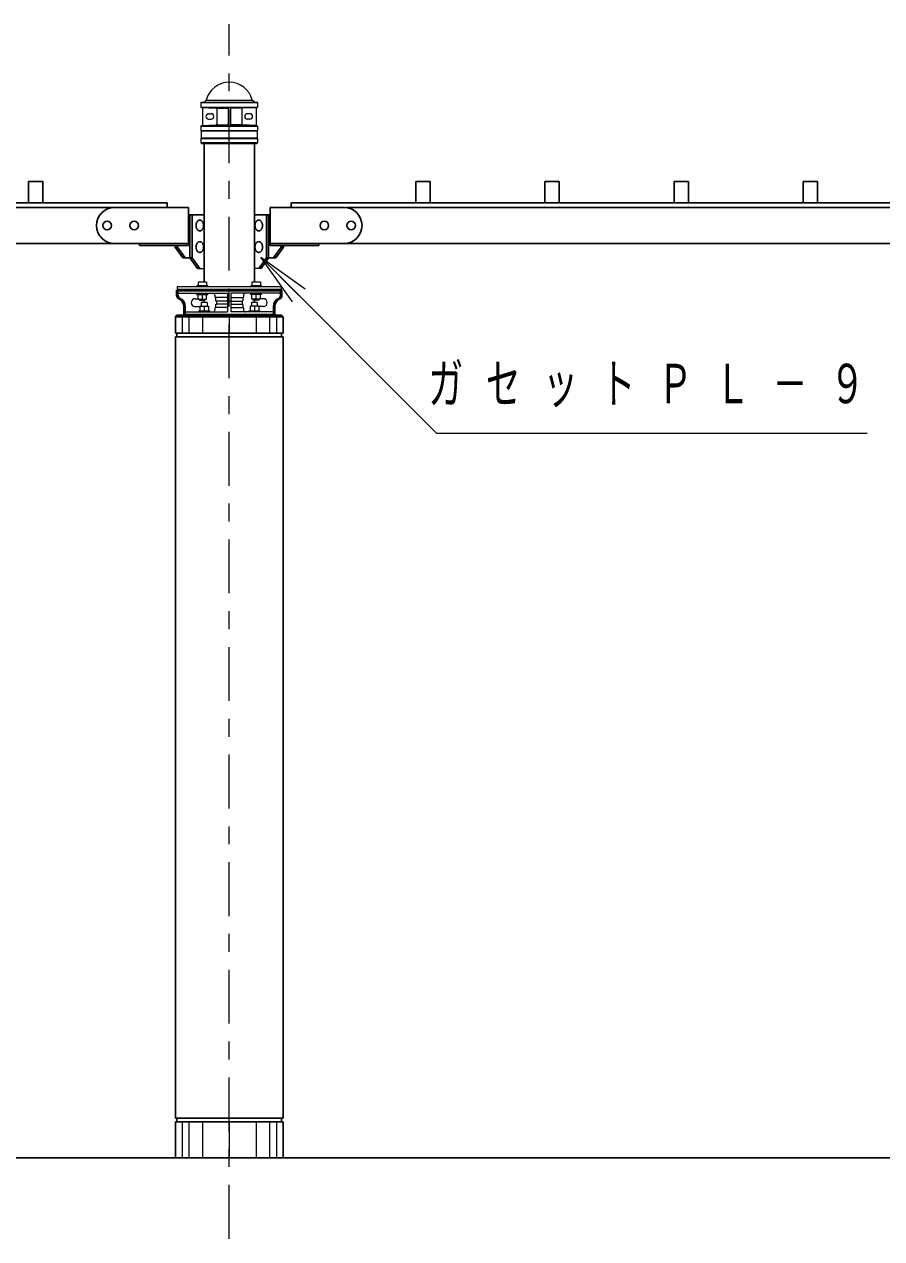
# Model space of a CAD drawing. Units: millimetres on the paper, scale 1:50. Extents: x -365 to 10, y -38 to 257.
# Drawn here: x -210.5 to -162.7, y 53.6 to 121.3 of the extents above; entities that cross this region are included whole.
import ezdxf

# ---------------------------------------------------------------- set-up
doc = ezdxf.new("R2010")
doc.units = ezdxf.units.MM
doc.linetypes.add('USER2', pattern=[6, 3, -1, 1, -1])
doc.layers.add('LY_1', color=7, linetype='Continuous', lineweight=13)
doc.styles.add('ＭＳ ゴシック', font='')
doc.styles.get('ＭＳ ゴシック').set_extended_font_data('MS Gothic')

msp = doc.modelspace()

# ---------------------------------------------------------------- linework, layer by layer
at = {"layer": 'LY_1', "linetype": 'USER2'}
msp.add_line((-199.091, 53.582), (-199.091, 121.321), dxfattribs=at)
at = {"layer": 'LY_1'}
for p, q in [((-200.671, 116.959), (-200.651, 116.979)), ((-200.671, 116.959), (-197.511, 116.959)), ((-200.671, 116.959), (-200.671, 116.699)), ((-200.671, 116.699), (-200.651, 116.679)), ((-200.671, 116.699), (-197.511, 116.699)), ((-200.651, 116.979), (-197.531, 116.979)), ((-200.651, 116.679), (-197.531, 116.679)), ((-200.651, 116.679), (-199.829, 116.643)), ((-200.591, 116.674), (-200.591, 115.683)), ((-200.489, 116.979), (-200.371, 117.097)), ((-200.371, 117.097), (-197.811, 117.097)), ((-199.791, 116.641), (-199.161, 116.641)), ((-199.791, 116.603), (-199.791, 115.753)), ((-199.161, 116.639), (-199.161, 115.719)), ((-198.391, 116.641), (-199.021, 116.641)), ((-199.021, 116.639), (-199.021, 115.719)), ((-198.391, 116.603), (-198.391, 115.753)), ((-197.531, 116.679), (-198.353, 116.643)), ((-197.693, 116.979), (-197.811, 117.097)), ((-197.591, 116.674), (-197.591, 115.683)), ((-197.531, 116.979), (-197.511, 116.959)), ((-197.531, 116.679), (-197.511, 116.699)), ((-197.511, 116.959), (-197.511, 116.699)), ((-200.241, 116.329), (-200.101, 116.329)), ((-200.241, 116.029), (-200.101, 116.029)), ((-197.941, 116.329), (-198.081, 116.329)), ((-197.941, 116.029), (-198.081, 116.029)), ((-200.631, 115.679), (-200.671, 115.639)), ((-200.671, 115.639), (-200.671, 115.399)), ((-200.671, 115.639), (-197.511, 115.639)), ((-200.671, 115.399), (-200.651, 115.379)), ((-200.671, 115.399), (-197.511, 115.399)), ((-200.651, 115.379), (-200.651, 114.979)), ((-200.651, 115.379), (-197.531, 115.379)), ((-200.631, 115.679), (-199.829, 115.714)), ((-200.631, 115.679), (-197.551, 115.679)), ((-199.791, 115.715), (-199.161, 115.715)), ((-198.391, 115.715), (-199.021, 115.715)), ((-197.551, 115.679), (-198.353, 115.714)), ((-197.551, 115.679), (-197.511, 115.639)), ((-197.511, 115.399), (-197.531, 115.379)), ((-197.531, 115.379), (-197.531, 114.979)), ((-197.511, 115.639), (-197.511, 115.399)), ((-200.651, 114.979), (-200.671, 114.959)), ((-200.671, 114.959), (-200.671, 114.719)), ((-200.671, 114.959), (-197.511, 114.959)), ((-200.671, 114.719), (-200.631, 114.679)), ((-200.671, 114.719), (-197.511, 114.719)), ((-200.651, 114.979), (-197.531, 114.979)), ((-200.631, 114.679), (-197.551, 114.679)), ((-197.511, 114.719), (-197.551, 114.679)), ((-197.531, 114.979), (-197.511, 114.959)), ((-197.511, 114.959), (-197.511, 114.719)), ((-197.338, 108.323), (-195.216, 106.202)), ((-197.338, 108.323), (-194.863, 106.556)), ((-195.57, 105.849), (-197.338, 108.323)), ((-196.191, 106.677), (-201.991, 106.677)), ((-201.991, 106.677), (-201.991, 106.496)), ((-200.891, 106.741), (-200.891, 106.677)), ((-200.291, 106.741), (-200.891, 106.741)), ((-200.351, 106.941), (-200.831, 106.941)), ((-200.831, 106.941), (-200.831, 106.741)), ((-200.351, 106.941), (-200.351, 106.741)), ((-200.291, 106.741), (-200.291, 106.677)), ((-197.891, 106.741), (-197.891, 106.677)), ((-197.291, 106.741), (-197.891, 106.741)), ((-197.831, 106.941), (-197.831, 106.741)), ((-197.351, 106.941), (-197.831, 106.941)), ((-197.351, 106.941), (-197.351, 106.741)), ((-197.291, 106.741), (-197.291, 106.677)), ((-196.191, 106.677), (-196.191, 106.496)), ((-201.991, 106.316), (-199.181, 106.316)), ((-200.991, 106.016), (-200.831, 106.016)), ((-200.891, 106.252), (-200.891, 106.316)), ((-200.891, 106.252), (-200.291, 106.252)), ((-200.831, 105.992), (-200.831, 106.252)), ((-200.831, 105.992), (-200.351, 105.992)), ((-200.751, 105.94), (-200.751, 105.992)), ((-200.751, 105.94), (-200.431, 105.94)), ((-200.651, 105.796), (-200.651, 105.6)), ((-200.331, 105.796), (-200.651, 105.796)), ((-200.591, 105.992), (-200.591, 106.252)), ((-200.431, 105.94), (-200.431, 105.992)), ((-200.351, 105.992), (-200.351, 106.252)), ((-200.331, 105.796), (-200.331, 105.6)), ((-200.291, 106.252), (-200.291, 106.316)), ((-199.891, 106.216), (-199.891, 106.096)), ((-199.851, 106.076), (-199.891, 106.096)), ((-199.851, 106.076), (-199.851, 105.896)), ((-199.181, 106.076), (-199.851, 106.076)), ((-199.811, 105.876), (-199.851, 105.896)), ((-199.851, 105.696), (-199.811, 105.716)), ((-199.851, 105.696), (-199.851, 105.516)), ((-199.811, 105.876), (-199.811, 105.716)), ((-199.181, 105.876), (-199.811, 105.876)), ((-199.181, 105.716), (-199.811, 105.716)), ((-199.181, 106.316), (-199.181, 105.276)), ((-199.041, 105.876), (-199.141, 105.876)), ((-196.191, 106.316), (-199.001, 106.316)), ((-199.001, 106.316), (-199.001, 105.276)), ((-199.001, 106.076), (-198.331, 106.076)), ((-199.001, 105.876), (-198.371, 105.876)), ((-199.001, 105.716), (-198.371, 105.716)), ((-198.371, 105.876), (-198.331, 105.896)), ((-198.371, 105.876), (-198.371, 105.716)), ((-198.331, 105.696), (-198.371, 105.716)), ((-198.331, 106.076), (-198.291, 106.096)), ((-198.331, 106.076), (-198.331, 105.896)), ((-198.331, 105.696), (-198.331, 105.516)), ((-198.291, 106.216), (-198.291, 106.096)), ((-197.891, 106.252), (-197.891, 106.316)), ((-197.291, 106.252), (-197.891, 106.252)), ((-197.531, 105.796), (-197.851, 105.796)), ((-197.851, 105.796), (-197.851, 105.6)), ((-197.831, 105.992), (-197.831, 106.252)), ((-197.351, 105.992), (-197.831, 105.992)), ((-197.751, 105.94), (-197.751, 105.992)), ((-197.431, 105.94), (-197.751, 105.94)), ((-197.591, 105.992), (-197.591, 106.252)), ((-197.531, 105.796), (-197.531, 105.6)), ((-197.431, 105.94), (-197.431, 105.992)), ((-197.351, 105.992), (-197.351, 106.252)), ((-197.191, 106.016), (-197.351, 106.016)), ((-197.291, 106.252), (-197.291, 106.316)), ((-201.716, 104.997), (-201.716, 104.096)), ((-201.591, 105.276), (-199.181, 105.276)), ((-201.341, 104.997), (-201.341, 104.096)), ((-200.991, 105.576), (-200.731, 105.576)), ((-200.791, 105.34), (-200.791, 105.276)), ((-200.791, 105.34), (-200.191, 105.34)), ((-200.731, 105.6), (-200.731, 105.34)), ((-200.731, 105.6), (-200.251, 105.6)), ((-200.591, 104.997), (-200.591, 104.096)), ((-200.491, 105.6), (-200.491, 105.34)), ((-200.251, 105.6), (-200.251, 105.34)), ((-200.191, 105.34), (-200.191, 105.276)), ((-199.891, 105.496), (-199.851, 105.516)), ((-199.891, 105.496), (-199.891, 105.376)), ((-199.181, 105.516), (-199.851, 105.516)), ((-199.091, 104.997), (-199.091, 104.096)), ((-199.001, 105.516), (-198.331, 105.516)), ((-196.591, 105.276), (-199.001, 105.276)), ((-198.291, 105.496), (-198.331, 105.516)), ((-198.291, 105.496), (-198.291, 105.376)), ((-197.991, 105.34), (-197.391, 105.34)), ((-197.991, 105.34), (-197.991, 105.276)), ((-197.931, 105.6), (-197.931, 105.34)), ((-197.451, 105.6), (-197.931, 105.6)), ((-197.691, 105.6), (-197.691, 105.34)), ((-197.591, 104.997), (-197.591, 104.096)), ((-197.451, 105.6), (-197.451, 105.34)), ((-197.191, 105.576), (-197.451, 105.576)), ((-197.391, 105.34), (-197.391, 105.276)), ((-196.841, 104.997), (-196.841, 104.096)), ((-196.466, 104.997), (-196.466, 104.096)), ((-201.716, 60.097), (-201.716, 58.097)), ((-201.341, 60.097), (-201.341, 58.097)), ((-200.591, 60.097), (-200.591, 58.097)), ((-199.091, 60.097), (-199.091, 58.097)), ((-197.591, 60.097), (-197.591, 58.097)), ((-196.841, 60.097), (-196.841, 58.097)), ((-196.466, 60.097), (-196.466, 58.097))]:
    msp.add_line(p, q, dxfattribs=at)
at = {"layer": 'LY_1', "lineweight": 25}
for p, q in [((-200.489, 114.679), (-200.489, 106.941)), ((-197.693, 106.941), (-197.693, 114.679)), ((-231.491, 111.097), (-205.491, 111.097)), ((-166.691, 111.097), (-192.591, 111.097)), ((-166.691, 111.097), (-140.691, 111.097)), ((-231.491, 109.097), (-205.491, 109.097)), ((-166.691, 109.097), (-192.691, 109.097)), ((-166.691, 109.097), (-140.691, 109.097)), ((-334.804, 58.097), (-125.247, 58.097))]:
    msp.add_line(p, q, dxfattribs=at)
at = {"layer": 'LY_1', "color": 40, "lineweight": 25}
for p, q in [((-210.291, 112.557), (-209.491, 112.557)), ((-210.291, 111.357), (-210.291, 112.557)), ((-209.491, 111.357), (-209.491, 112.557)), ((-187.891, 112.557), (-188.691, 112.557)), ((-188.691, 111.357), (-188.691, 112.557)), ((-187.891, 111.357), (-187.891, 112.557)), ((-180.691, 112.557), (-181.491, 112.557)), ((-181.491, 111.357), (-181.491, 112.557)), ((-180.691, 111.357), (-180.691, 112.557)), ((-173.491, 112.557), (-174.291, 112.557)), ((-174.291, 111.357), (-174.291, 112.557)), ((-173.491, 111.357), (-173.491, 112.557)), ((-166.291, 112.557), (-167.091, 112.557)), ((-167.091, 111.357), (-167.091, 112.557)), ((-166.291, 111.357), (-166.291, 112.557)), ((-231.491, 111.357), (-202.551, 111.357)), ((-202.551, 111.097), (-202.551, 111.357)), ((-166.691, 111.357), (-195.631, 111.357)), ((-195.631, 111.097), (-195.631, 111.357)), ((-166.691, 111.357), (-137.751, 111.357))]:
    msp.add_line(p, q, dxfattribs=at)
at = {"layer": 'LY_1', "color": 4, "lineweight": 25}
for p, q in [((-205.491, 111.097), (-201.371, 111.097)), ((-201.371, 108.977), (-201.371, 111.097)), ((-196.811, 108.977), (-196.811, 111.097)), ((-192.691, 111.097), (-196.811, 111.097)), ((-201.371, 110.697), (-200.489, 110.697)), ((-201.286, 108.297), (-201.286, 110.697)), ((-201.158, 108.297), (-201.158, 110.697)), ((-196.811, 110.697), (-197.693, 110.697)), ((-197.023, 108.297), (-197.023, 110.697)), ((-196.896, 108.297), (-196.896, 110.697)), ((-205.491, 109.097), (-201.371, 109.097)), ((-204.091, 108.977), (-204.091, 109.097)), ((-192.691, 109.097), (-196.811, 109.097)), ((-194.091, 108.977), (-194.091, 109.097)), ((-201.371, 108.977), (-204.091, 108.977)), ((-202.106, 108.897), (-202.106, 108.977)), ((-202.106, 108.897), (-201.979, 108.897)), ((-201.681, 108.297), (-202.106, 108.897)), ((-201.979, 108.897), (-201.979, 108.977)), ((-201.554, 108.297), (-201.979, 108.897)), ((-196.811, 108.977), (-194.091, 108.977)), ((-196.628, 108.297), (-196.203, 108.897)), ((-196.5, 108.297), (-196.076, 108.897)), ((-196.203, 108.897), (-196.203, 108.977)), ((-196.076, 108.897), (-196.203, 108.897)), ((-196.076, 108.897), (-196.076, 108.977)), ((-201.681, 108.297), (-201.158, 108.297)), ((-200.861, 107.697), (-201.286, 108.297)), ((-200.734, 107.697), (-201.158, 108.297)), ((-197.448, 107.697), (-197.023, 108.297)), ((-197.32, 107.697), (-196.896, 108.297)), ((-196.5, 108.297), (-197.023, 108.297)), ((-202.006, 105.097), (-202.091, 104.997)), ((-196.091, 104.997), (-202.091, 104.997)), ((-202.091, 104.996), (-202.091, 104.096)), ((-196.177, 105.096), (-202.005, 105.096)), ((-196.176, 105.098), (-196.09, 104.998)), ((-196.091, 104.996), (-196.091, 104.096)), ((-202.091, 104.096), (-196.091, 104.096)), ((-202.091, 103.896), (-196.091, 103.896)), ((-202.091, 103.896), (-202.091, 60.297)), ((-202.005, 104.096), (-202.005, 103.896)), ((-196.176, 104.096), (-196.176, 103.896)), ((-196.091, 103.896), (-196.091, 60.297)), ((-202.091, 60.297), (-196.091, 60.297)), ((-202.005, 60.297), (-202.005, 60.097)), ((-196.176, 60.297), (-196.176, 60.097)), ((-202.091, 60.097), (-196.091, 60.097)), ((-202.091, 60.097), (-202.091, 58.097)), ((-196.091, 60.097), (-196.091, 58.097))]:
    msp.add_line(p, q, dxfattribs=at)
at = {"layer": 'LY_1', "color": 4}
for p, q in [((-200.861, 107.697), (-200.489, 107.697)), ((-197.32, 107.697), (-197.693, 107.697))]:
    msp.add_line(p, q, dxfattribs=at)
at = {"layer": 'LY_1', "color": 140, "lineweight": 50}
for p, q in [((-201.991, 106.496), (-196.191, 106.496)), ((-201.991, 106.496), (-201.991, 106.213)), ((-196.191, 106.496), (-196.191, 106.213)), ((-201.591, 105.556), (-201.591, 105.096)), ((-201.591, 105.096), (-196.591, 105.096)), ((-196.591, 105.556), (-196.591, 105.096))]:
    msp.add_line(p, q, dxfattribs=at)
at = {"layer": 'LY_1', "color": 4, "lineweight": 25}
for points in [[(-200.734, 110.397), (-200.753, 110.395), (-200.771, 110.392), (-200.789, 110.386), (-200.807, 110.378), (-200.824, 110.368), (-200.84, 110.356), (-200.856, 110.342), (-200.87, 110.326), (-200.884, 110.309), (-200.897, 110.289), (-200.908, 110.269), (-200.918, 110.247), (-200.926, 110.223), (-200.933, 110.199), (-200.939, 110.174), (-200.943, 110.149), (-200.945, 110.123), (-200.946, 110.097), (-200.945, 110.07), (-200.943, 110.044), (-200.939, 110.019), (-200.933, 109.994), (-200.926, 109.97), (-200.918, 109.947), (-200.908, 109.924), (-200.897, 109.904), (-200.884, 109.884), (-200.87, 109.867), (-200.856, 109.851), (-200.84, 109.837), (-200.824, 109.825), (-200.807, 109.815), (-200.789, 109.807), (-200.771, 109.801), (-200.753, 109.798), (-200.734, 109.797), (-200.716, 109.798), (-200.697, 109.801), (-200.679, 109.807), (-200.661, 109.815), (-200.644, 109.825), (-200.628, 109.837), (-200.612, 109.851), (-200.598, 109.867), (-200.584, 109.884), (-200.572, 109.904), (-200.56, 109.924), (-200.55, 109.947), (-200.542, 109.97), (-200.535, 109.994), (-200.529, 110.019), (-200.525, 110.044), (-200.523, 110.07), (-200.522, 110.097), (-200.523, 110.123), (-200.525, 110.149), (-200.529, 110.174), (-200.535, 110.199), (-200.542, 110.223), (-200.55, 110.247), (-200.56, 110.269), (-200.572, 110.289), (-200.584, 110.309), (-200.598, 110.326), (-200.612, 110.342), (-200.628, 110.356), (-200.644, 110.368), (-200.661, 110.378), (-200.679, 110.386), (-200.697, 110.392), (-200.716, 110.395)], [(-197.448, 110.397), (-197.466, 110.395), (-197.484, 110.392), (-197.502, 110.386), (-197.52, 110.378), (-197.537, 110.368), (-197.554, 110.356), (-197.569, 110.342), (-197.584, 110.326), (-197.598, 110.309), (-197.61, 110.289), (-197.621, 110.269), (-197.631, 110.247), (-197.64, 110.223), (-197.647, 110.199), (-197.652, 110.174), (-197.656, 110.149), (-197.659, 110.123), (-197.66, 110.097), (-197.659, 110.07), (-197.656, 110.044), (-197.652, 110.019), (-197.647, 109.994), (-197.64, 109.97), (-197.631, 109.947), (-197.621, 109.924), (-197.61, 109.904), (-197.598, 109.884), (-197.584, 109.867), (-197.569, 109.851), (-197.554, 109.837), (-197.537, 109.825), (-197.52, 109.815), (-197.502, 109.807), (-197.484, 109.801), (-197.466, 109.798), (-197.448, 109.797), (-197.429, 109.798), (-197.411, 109.801), (-197.393, 109.807), (-197.375, 109.815), (-197.358, 109.825), (-197.341, 109.837), (-197.326, 109.851), (-197.311, 109.867), (-197.298, 109.884), (-197.285, 109.904), (-197.274, 109.924), (-197.264, 109.947), (-197.255, 109.97), (-197.248, 109.994), (-197.243, 110.019), (-197.239, 110.044), (-197.236, 110.07), (-197.235, 110.097), (-197.236, 110.123), (-197.239, 110.149), (-197.243, 110.174), (-197.248, 110.199), (-197.255, 110.223), (-197.264, 110.247), (-197.274, 110.269), (-197.285, 110.289), (-197.298, 110.309), (-197.311, 110.326), (-197.326, 110.342), (-197.341, 110.356), (-197.358, 110.368), (-197.375, 110.378), (-197.393, 110.386), (-197.411, 110.392), (-197.429, 110.395)], [(-200.734, 109.197), (-200.753, 109.195), (-200.771, 109.192), (-200.789, 109.186), (-200.807, 109.178), (-200.824, 109.168), (-200.84, 109.156), (-200.856, 109.142), (-200.87, 109.126), (-200.884, 109.109), (-200.897, 109.089), (-200.908, 109.069), (-200.918, 109.047), (-200.926, 109.023), (-200.933, 108.999), (-200.939, 108.974), (-200.943, 108.949), (-200.945, 108.923), (-200.946, 108.897), (-200.945, 108.87), (-200.943, 108.844), (-200.939, 108.819), (-200.933, 108.794), (-200.926, 108.77), (-200.918, 108.747), (-200.908, 108.724), (-200.897, 108.704), (-200.884, 108.684), (-200.87, 108.667), (-200.856, 108.651), (-200.84, 108.637), (-200.824, 108.625), (-200.807, 108.615), (-200.789, 108.607), (-200.771, 108.601), (-200.753, 108.598), (-200.734, 108.597), (-200.716, 108.598), (-200.697, 108.601), (-200.679, 108.607), (-200.661, 108.615), (-200.644, 108.625), (-200.628, 108.637), (-200.612, 108.651), (-200.598, 108.667), (-200.584, 108.684), (-200.572, 108.704), (-200.56, 108.724), (-200.55, 108.747), (-200.542, 108.77), (-200.535, 108.794), (-200.529, 108.819), (-200.525, 108.844), (-200.523, 108.87), (-200.522, 108.897), (-200.523, 108.923), (-200.525, 108.949), (-200.529, 108.974), (-200.535, 108.999), (-200.542, 109.023), (-200.55, 109.047), (-200.56, 109.069), (-200.572, 109.089), (-200.584, 109.109), (-200.598, 109.126), (-200.612, 109.142), (-200.628, 109.156), (-200.644, 109.168), (-200.661, 109.178), (-200.679, 109.186), (-200.697, 109.192), (-200.716, 109.195)], [(-197.448, 109.197), (-197.466, 109.195), (-197.484, 109.192), (-197.502, 109.186), (-197.52, 109.178), (-197.537, 109.168), (-197.554, 109.156), (-197.569, 109.142), (-197.584, 109.126), (-197.598, 109.109), (-197.61, 109.089), (-197.621, 109.069), (-197.631, 109.047), (-197.64, 109.023), (-197.647, 108.999), (-197.652, 108.974), (-197.656, 108.949), (-197.659, 108.923), (-197.66, 108.897), (-197.659, 108.87), (-197.656, 108.844), (-197.652, 108.819), (-197.647, 108.794), (-197.64, 108.77), (-197.631, 108.747), (-197.621, 108.724), (-197.61, 108.704), (-197.598, 108.684), (-197.584, 108.667), (-197.569, 108.651), (-197.554, 108.637), (-197.537, 108.625), (-197.52, 108.615), (-197.502, 108.607), (-197.484, 108.601), (-197.466, 108.598), (-197.448, 108.597), (-197.429, 108.598), (-197.411, 108.601), (-197.393, 108.607), (-197.375, 108.615), (-197.358, 108.625), (-197.341, 108.637), (-197.326, 108.651), (-197.311, 108.667), (-197.298, 108.684), (-197.285, 108.704), (-197.274, 108.724), (-197.264, 108.747), (-197.255, 108.77), (-197.248, 108.794), (-197.243, 108.819), (-197.239, 108.844), (-197.236, 108.87), (-197.235, 108.897), (-197.236, 108.923), (-197.239, 108.949), (-197.243, 108.974), (-197.248, 108.999), (-197.255, 109.023), (-197.264, 109.047), (-197.274, 109.069), (-197.285, 109.089), (-197.298, 109.109), (-197.311, 109.126), (-197.326, 109.142), (-197.341, 109.156), (-197.358, 109.168), (-197.375, 109.178), (-197.393, 109.186), (-197.411, 109.192), (-197.429, 109.195)]]:
    msp.add_lwpolyline(points, close=True, dxfattribs=at)
at = {"layer": 'LY_1'}
msp.add_lwpolyline([(-197.338, 108.323), (-187.536, 98.522), (-163.536, 98.522)], dxfattribs=at)
at = {"layer": 'LY_1', "color": 4, "lineweight": 25}
for centre in [(-205.891, 110.097), (-204.391, 110.097), (-193.791, 110.097), (-192.291, 110.097)]:
    msp.add_circle(centre, 0.24, dxfattribs=at)
at = {"layer": 'LY_1'}
for centre, radius, start, end in [((-199.091, 116.777), 1.319, 14.00253, 165.99746), ((-199.831, 116.603), 0.04, 0, 87.5), ((-199.201, 116.639), 0.04, 0, 90), ((-198.981, 116.639), 0.04, 90, 180), ((-198.351, 116.603), 0.04, 92.5, 180), ((-200.241, 116.179), 0.15, 90, 270), ((-200.101, 116.179), 0.15, 270, 90), ((-198.081, 116.179), 0.15, 90, 270), ((-197.941, 116.179), 0.15, 270, 90), ((-199.831, 115.753), 0.04, 272.5, 0), ((-199.201, 115.719), 0.04, 270, 0), ((-198.981, 115.719), 0.04, 180, 270), ((-198.351, 115.753), 0.04, 180, 267.5), ((-200.991, 105.796), 0.22, 90.00001, 267.3386), ((-200.691, 105.796), 0.22, 0.00016, 40.88696), ((-199.991, 106.216), 0.1, 0, 90), ((-198.191, 106.216), 0.1, 89.99999, 180), ((-197.491, 105.796), 0.22, 139.11303, 179.99984), ((-197.191, 105.796), 0.22, 270, 90), ((-199.991, 105.376), 0.1, 270, 0), ((-198.191, 105.376), 0.1, 179.99999, 270)]:
    msp.add_arc(centre, radius, start, end, dxfattribs=at)
at = {"layer": 'LY_1', "color": 4, "lineweight": 25}
for centre, start, end in [((-205.491, 110.097), 90, 270), ((-192.691, 110.097), 270, 90)]:
    msp.add_arc(centre, 1, start, end, dxfattribs=at)
at = {"layer": 'LY_1', "color": 140, "lineweight": 50}
for centre, radius, start, end in [((-201.791, 106.213), 0.2, 180, 242.74229), ((-202.129, 105.556), 0.538, 0, 62.74229), ((-196.053, 105.556), 0.538, 117.25771, 179.99999), ((-196.391, 106.213), 0.2, 297.25771, 0)]:
    msp.add_arc(centre, radius, start, end, dxfattribs=at)

# ---------------------------------------------------------------- texts
at = {"layer": 'LY_1', "insert": (-187.991, 101.172), "char_height": 2.199, "attachment_point": 4, "style": 'ＭＳ ゴシック'}
msp.add_mtext('\\T1.64;\\W0.65;ガセットＰＬ－９', dxfattribs=at)

doc.saveas('drawing.dxf')
